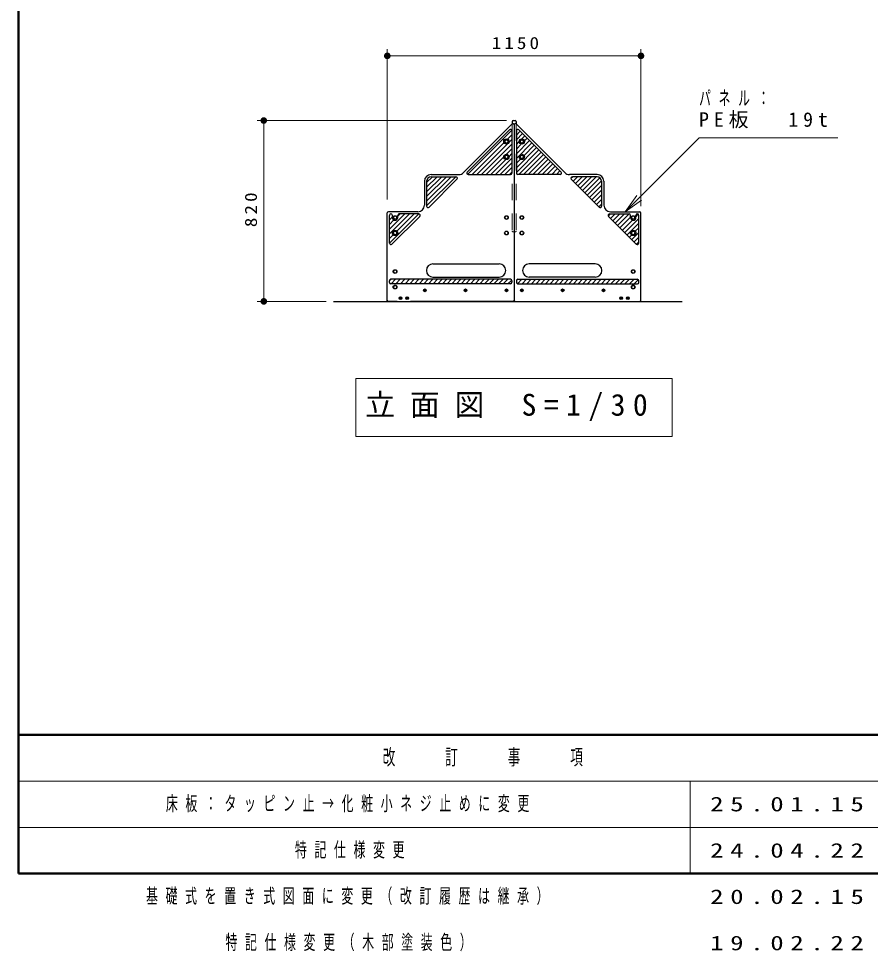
# Model space of a CAD drawing. Units: millimetres on the paper, with parts at other scales. Extents: x -385 to 0, y -12 to 267.
# Drawn here: x -385 to -256.3, y -11.7 to 129.2 of the extents above; entities that cross this region are included whole.
import ezdxf

# ---------------------------------------------------------------- set-up
doc = ezdxf.new("R2010")
doc.units = ezdxf.units.MM
doc.linetypes.add('USER1', pattern=[4.5, 2.5, -2])
doc.layers.add('1_30', color=2, linetype='Continuous', lineweight=25)
doc.layers.add('LY_3', color=7, linetype='Continuous', lineweight=13)
doc.layers.add('LY_4', color=7, linetype='Continuous')
doc.styles.add('ＭＳ ゴシック', font='')
doc.styles.get('ＭＳ ゴシック').set_extended_font_data('MS Gothic')

# ---------------------------------------------------------------- blocks, each defined once
blk = doc.blocks.new('filled_dot')
at = {"color": 0, "linetype": 'Continuous', "lineweight": -2, "const_width": 1.25}
blk.add_lwpolyline([(-0.625, 0, 1), (0.625, 0, 1)], format="xyb", close=True, dxfattribs=at)

msp = doc.modelspace()

# ---------------------------------------------------------------- linework, layer by layer
at = {"layer": '1_30', "color": 7, "lineweight": 13}
for p, q in [((-329.291, 101.889), (-329.291, 124.609)), ((-290.957, 100.889), (-290.957, 124.609)), ((-329.291, 123.609), (-290.957, 123.609)), ((-311.274, 113.836), (-348.957, 113.836)), ((-347.957, 86.503), (-347.957, 113.836)), ((-293.348, 100.056), (-291.58, 102.531)), ((-293.348, 100.056), (-291.226, 102.177)), ((-290.873, 101.823), (-293.348, 100.056)), ((-338.523, 86.503), (-348.957, 86.503)), ((-334.024, 74.869), (-334.024, 66.069)), ((-286.224, 74.869), (-334.024, 74.869)), ((-286.224, 66.069), (-286.224, 74.869)), ((-334.024, 66.069), (-286.224, 66.069))]:
    msp.add_line(p, q, dxfattribs=at)
at = {"layer": '1_30', "color": 1}
for p, q in [((-310.408, 113.324), (-317.77, 105.962)), ((-310.124, 113.206), (-310.124, 86.669)), ((-309.839, 113.324), (-302.478, 105.962)), ((-310.827, 112.434), (-317.222, 106.039)), ((-310.457, 112.281), (-310.457, 105.886)), ((-309.791, 112.281), (-309.791, 105.886)), ((-309.421, 112.434), (-303.026, 106.039)), ((-323.677, 104.669), (-323.677, 101.056)), ((-323.344, 104.669), (-323.344, 100.912)), ((-318.766, 104.966), (-322.974, 100.759)), ((-322.677, 105.669), (-318.477, 105.669)), ((-322.677, 105.336), (-318.919, 105.336)), ((-317.069, 105.669), (-310.674, 105.669)), ((-303.179, 105.669), (-309.574, 105.669)), ((-297.571, 105.669), (-301.771, 105.669)), ((-301.482, 104.966), (-297.274, 100.759)), ((-297.571, 105.336), (-301.328, 105.336)), ((-296.904, 104.669), (-296.904, 100.912)), ((-296.571, 104.669), (-296.571, 101.056)), ((-329.291, 86.669), (-329.291, 99.889)), ((-329.291, 86.669), (-329.291, 99.889)), ((-324.677, 100.056), (-329.124, 100.056)), ((-328.957, 95.298), (-328.957, 99.506)), ((-324.38, 99.352), (-328.587, 95.145)), ((-328.524, 99.169), (-328.524, 99.506)), ((-327.724, 99.169), (-327.724, 99.506)), ((-324.533, 99.722), (-327.507, 99.722)), ((-295.868, 99.352), (-291.661, 95.145)), ((-295.715, 99.722), (-292.741, 99.722)), ((-295.571, 100.056), (-291.124, 100.056)), ((-292.524, 99.169), (-292.524, 99.506)), ((-291.724, 99.169), (-291.724, 99.506)), ((-291.291, 95.298), (-291.291, 99.506)), ((-290.957, 86.669), (-290.957, 99.889)), ((-322.391, 92.169), (-312.391, 92.169)), ((-297.857, 92.169), (-307.857, 92.169)), ((-328.957, 89.336), (-328.957, 89.619)), ((-310.674, 89.169), (-328.791, 89.169)), ((-310.674, 89.836), (-328.741, 89.836)), ((-322.391, 90.169), (-312.391, 90.169)), ((-310.457, 89.619), (-310.457, 89.386)), ((-309.791, 89.619), (-309.791, 89.386)), ((-309.574, 89.836), (-291.507, 89.836)), ((-309.574, 89.169), (-291.457, 89.169)), ((-297.857, 90.169), (-307.857, 90.169)), ((-291.291, 89.336), (-291.291, 89.619)), ((-327.791, 86.503), (-329.124, 86.503)), ((-310.291, 86.503), (-325.791, 86.503)), ((-309.957, 86.503), (-294.457, 86.503)), ((-292.457, 86.503), (-291.124, 86.503))]:
    msp.add_line(p, q, dxfattribs=at)
at = {"layer": '1_30'}
for p, q in [((-310.441, 113.669), (-310.441, 113.292)), ((-310.274, 113.836), (-309.974, 113.836)), ((-309.807, 113.669), (-309.807, 113.292))]:
    msp.add_line(p, q, dxfattribs=at)
at = {"layer": '1_30', "linetype": 'USER1', "lineweight": 13}
for p, q in [((-310.441, 113.292), (-310.441, 97.169)), ((-309.807, 113.292), (-309.807, 97.169)), ((-310.274, 97.003), (-309.974, 97.003))]:
    msp.add_line(p, q, dxfattribs=at)
at = {"layer": '1_30', "lineweight": 13}
for p, q in [((-317.16, 105.69), (-310.478, 112.372)), ((-311.114, 111.028), (-310.457, 111.685)), ((-309.791, 111.645), (-309.211, 112.224)), ((-309.791, 110.938), (-308.858, 111.871)), ((-309.77, 112.372), (-309.666, 112.477)), ((-308.952, 111.069), (-308.504, 111.517)), ((-316.473, 105.669), (-311.65, 110.493)), ((-315.766, 105.669), (-311.134, 110.301)), ((-315.059, 105.669), (-310.457, 110.271)), ((-310.922, 110.513), (-310.457, 110.978)), ((-309.791, 108.817), (-307.797, 110.81)), ((-309.791, 110.231), (-309.357, 110.664)), ((-309.791, 108.109), (-307.443, 110.457)), ((-309.791, 109.524), (-309.037, 110.277)), ((-308.629, 108.564), (-307.09, 110.103)), ((-308.565, 110.749), (-308.151, 111.164)), ((-311.285, 108.736), (-310.457, 109.564)), ((-310.899, 108.416), (-310.457, 108.857)), ((-309.791, 106.695), (-306.736, 109.75)), ((-309.791, 105.988), (-306.383, 109.396)), ((-309.402, 105.669), (-306.029, 109.042)), ((-308.695, 105.669), (-305.676, 108.689)), ((-314.352, 105.669), (-311.691, 108.331)), ((-313.645, 105.669), (-311.37, 107.944)), ((-312.938, 105.669), (-310.457, 108.15)), ((-312.231, 105.669), (-310.457, 107.443)), ((-309.791, 107.402), (-309.185, 108.008)), ((-307.988, 105.669), (-305.322, 108.335)), ((-307.281, 105.669), (-304.969, 107.982)), ((-306.574, 105.669), (-304.615, 107.628)), ((-305.867, 105.669), (-304.261, 107.275)), ((-311.524, 105.669), (-310.457, 106.736)), ((-310.816, 105.669), (-310.457, 106.029)), ((-305.16, 105.669), (-303.908, 106.921)), ((-304.452, 105.669), (-303.554, 106.568)), ((-303.745, 105.669), (-303.201, 106.214)), ((-323.344, 100.921), (-318.928, 105.336)), ((-323.344, 101.628), (-319.635, 105.336)), ((-323.344, 102.335), (-320.342, 105.336)), ((-323.344, 103.042), (-321.049, 105.336)), ((-323.344, 103.749), (-321.756, 105.336)), ((-323.344, 104.456), (-322.463, 105.336)), ((-301.534, 105.052), (-301.25, 105.336)), ((-301.197, 104.682), (-300.543, 105.336)), ((-300.844, 104.328), (-299.836, 105.336)), ((-300.49, 103.975), (-299.129, 105.336)), ((-300.137, 103.621), (-298.422, 105.336)), ((-299.783, 103.268), (-297.715, 105.336)), ((-299.43, 102.914), (-297.154, 105.19)), ((-299.076, 102.561), (-296.907, 104.73)), ((-298.722, 102.207), (-296.904, 104.025)), ((-298.369, 101.854), (-296.904, 103.318)), ((-298.015, 101.5), (-296.904, 102.611)), ((-297.662, 101.146), (-296.904, 101.904)), ((-297.308, 100.793), (-296.904, 101.197)), ((-328.957, 95.307), (-324.542, 99.722)), ((-328.957, 96.721), (-325.956, 99.722)), ((-328.957, 97.428), (-326.663, 99.722)), ((-328.957, 98.842), (-328.524, 99.276)), ((-328.957, 98.135), (-328.288, 98.805)), ((-328.952, 99.555), (-328.79, 99.717)), ((-327.847, 97.124), (-325.249, 99.722)), ((-327.724, 99.369), (-327.37, 99.722)), ((-295.892, 99.381), (-295.55, 99.722)), ((-295.54, 99.025), (-294.843, 99.722)), ((-295.187, 98.672), (-294.136, 99.722)), ((-294.833, 98.318), (-293.429, 99.722)), ((-294.48, 97.964), (-292.723, 99.722)), ((-294.126, 97.611), (-292.524, 99.213)), ((-293.773, 97.257), (-292.243, 98.787)), ((-293.419, 96.904), (-291.291, 99.032)), ((-291.724, 99.306), (-291.363, 99.667)), ((-293.066, 96.55), (-291.291, 98.325)), ((-291.817, 97.092), (-291.291, 97.618)), ((-328.957, 96.014), (-328.412, 96.559)), ((-292.712, 96.197), (-292.38, 96.529)), ((-292.359, 95.843), (-291.291, 96.911)), ((-292.005, 95.49), (-291.291, 96.204)), ((-291.651, 95.136), (-291.291, 95.497)), ((-328.955, 89.652), (-328.774, 89.834)), ((-328.731, 89.169), (-328.064, 89.836)), ((-328.024, 89.169), (-327.357, 89.836)), ((-327.316, 89.169), (-326.65, 89.836)), ((-326.609, 89.169), (-325.943, 89.836)), ((-325.902, 89.169), (-325.236, 89.836)), ((-325.195, 89.169), (-324.528, 89.836)), ((-324.488, 89.169), (-323.821, 89.836)), ((-323.781, 89.169), (-323.114, 89.836)), ((-323.074, 89.169), (-322.407, 89.836)), ((-322.367, 89.169), (-321.7, 89.836)), ((-321.66, 89.169), (-320.993, 89.836)), ((-320.952, 89.169), (-320.286, 89.836)), ((-320.245, 89.169), (-319.579, 89.836)), ((-319.538, 89.169), (-318.872, 89.836)), ((-318.831, 89.169), (-318.164, 89.836)), ((-318.124, 89.169), (-317.457, 89.836)), ((-317.417, 89.169), (-316.75, 89.836)), ((-316.71, 89.169), (-316.043, 89.836)), ((-316.003, 89.169), (-315.336, 89.836)), ((-315.296, 89.169), (-314.629, 89.836)), ((-314.588, 89.169), (-313.922, 89.836)), ((-313.881, 89.169), (-313.215, 89.836)), ((-313.174, 89.169), (-312.508, 89.836)), ((-312.467, 89.169), (-311.8, 89.836)), ((-311.76, 89.169), (-311.093, 89.836)), ((-311.053, 89.169), (-310.489, 89.733)), ((-309.631, 89.177), (-308.972, 89.836)), ((-308.932, 89.169), (-308.265, 89.836)), ((-308.225, 89.169), (-307.558, 89.836)), ((-307.517, 89.169), (-306.851, 89.836)), ((-306.81, 89.169), (-306.144, 89.836)), ((-306.103, 89.169), (-305.437, 89.836)), ((-305.396, 89.169), (-304.729, 89.836)), ((-304.689, 89.169), (-304.022, 89.836)), ((-303.982, 89.169), (-303.315, 89.836)), ((-303.275, 89.169), (-302.608, 89.836)), ((-302.568, 89.169), (-301.901, 89.836)), ((-301.861, 89.169), (-301.194, 89.836)), ((-301.153, 89.169), (-300.487, 89.836)), ((-300.446, 89.169), (-299.78, 89.836)), ((-299.739, 89.169), (-299.073, 89.836)), ((-299.032, 89.169), (-298.365, 89.836)), ((-298.325, 89.169), (-297.658, 89.836)), ((-297.618, 89.169), (-296.951, 89.836)), ((-296.911, 89.169), (-296.244, 89.836)), ((-296.204, 89.169), (-295.537, 89.836)), ((-295.497, 89.169), (-294.83, 89.836)), ((-294.789, 89.169), (-294.123, 89.836)), ((-294.082, 89.169), (-293.416, 89.836)), ((-293.375, 89.169), (-292.709, 89.836)), ((-292.668, 89.169), (-292.002, 89.836)), ((-291.961, 89.169), (-291.356, 89.775))]:
    msp.add_line(p, q, dxfattribs=at)
at = {"layer": '1_30', "color": 4, "lineweight": 13}
for p, q in [((-323.662, 88.236), (-323.701, 88.169)), ((-323.701, 88.169), (-323.662, 88.103)), ((-323.585, 88.236), (-323.662, 88.236)), ((-323.662, 88.103), (-323.585, 88.103)), ((-323.547, 88.169), (-323.585, 88.236)), ((-323.585, 88.103), (-323.547, 88.169)), ((-317.496, 88.236), (-317.534, 88.169)), ((-317.534, 88.169), (-317.496, 88.103)), ((-317.419, 88.236), (-317.496, 88.236)), ((-317.496, 88.103), (-317.419, 88.103)), ((-317.38, 88.169), (-317.419, 88.236)), ((-317.419, 88.103), (-317.38, 88.169)), ((-311.329, 88.236), (-311.368, 88.169)), ((-311.368, 88.169), (-311.329, 88.103)), ((-311.252, 88.236), (-311.329, 88.236)), ((-311.329, 88.103), (-311.252, 88.103)), ((-311.214, 88.169), (-311.252, 88.236)), ((-311.252, 88.103), (-311.214, 88.169)), ((-309.034, 88.169), (-308.996, 88.236)), ((-308.996, 88.103), (-309.034, 88.169)), ((-308.996, 88.236), (-308.919, 88.236)), ((-308.919, 88.103), (-308.996, 88.103)), ((-308.919, 88.236), (-308.88, 88.169)), ((-308.88, 88.169), (-308.919, 88.103)), ((-302.868, 88.169), (-302.829, 88.236)), ((-302.829, 88.103), (-302.868, 88.169)), ((-302.829, 88.236), (-302.752, 88.236)), ((-302.752, 88.103), (-302.829, 88.103)), ((-302.752, 88.236), (-302.714, 88.169)), ((-302.714, 88.169), (-302.752, 88.103)), ((-296.701, 88.169), (-296.662, 88.236)), ((-296.662, 88.103), (-296.701, 88.169)), ((-296.662, 88.236), (-296.585, 88.236)), ((-296.585, 88.103), (-296.662, 88.103)), ((-296.585, 88.236), (-296.547, 88.169)), ((-296.547, 88.169), (-296.585, 88.103)), ((-327.368, 87.003), (-327.329, 87.069)), ((-327.329, 86.936), (-327.368, 87.003)), ((-327.329, 87.069), (-327.252, 87.069)), ((-327.252, 86.936), (-327.329, 86.936)), ((-327.252, 87.069), (-327.214, 87.003)), ((-327.214, 87.003), (-327.252, 86.936)), ((-326.368, 87.003), (-326.329, 87.069)), ((-326.329, 86.936), (-326.368, 87.003)), ((-326.329, 87.069), (-326.252, 87.069)), ((-326.252, 86.936), (-326.329, 86.936)), ((-326.252, 87.069), (-326.214, 87.003)), ((-326.214, 87.003), (-326.252, 86.936)), ((-294.034, 87.003), (-293.996, 87.069)), ((-293.996, 86.936), (-294.034, 87.003)), ((-293.996, 87.069), (-293.919, 87.069)), ((-293.919, 86.936), (-293.996, 86.936)), ((-293.919, 87.069), (-293.88, 87.003)), ((-293.88, 87.003), (-293.919, 86.936)), ((-293.034, 87.003), (-292.996, 87.069)), ((-292.996, 86.936), (-293.034, 87.003)), ((-292.996, 87.069), (-292.919, 87.069)), ((-292.919, 86.936), (-292.996, 86.936)), ((-292.919, 87.069), (-292.88, 87.003)), ((-292.88, 87.003), (-292.919, 86.936))]:
    msp.add_line(p, q, dxfattribs=at)
at = {"layer": '1_30', "color": 7}
for p, q in [((-337.412, 86.503), (-284.725, 86.503)), ((-327.791, 86.503), (-329.457, 86.503)), ((-310.291, 86.503), (-309.957, 86.503))]:
    msp.add_line(p, q, dxfattribs=at)
at = {"layer": '1_30', "color": 7, "lineweight": 13}
msp.add_lwpolyline([(-293.348, 100.056), (-282.182, 111.222), (-261.182, 111.222)], dxfattribs=at)
at = {"layer": '1_30', "color": 1}
for centre in [(-311.291, 110.669), (-308.957, 110.669), (-311.291, 108.336), (-308.957, 108.336), (-328.124, 96.836), (-292.124, 96.836)]:
    msp.add_circle(centre, 0.4, dxfattribs=at)
at = {"layer": '1_30', "color": 232}
for centre in [(-311.291, 110.669), (-308.957, 110.669), (-311.291, 108.336), (-308.957, 108.336), (-328.124, 99.169), (-311.291, 99.169), (-308.957, 99.169), (-292.124, 99.169), (-328.124, 96.836), (-311.291, 96.836), (-308.957, 96.836), (-292.124, 96.836), (-328.124, 91.003), (-292.124, 91.003), (-328.124, 88.669), (-292.124, 88.669)]:
    msp.add_circle(centre, 0.283, dxfattribs=at)
at = {"layer": '1_30', "color": 232, "lineweight": 13}
for centre in [(-311.291, 110.669), (-308.957, 110.669), (-311.291, 108.336), (-308.957, 108.336), (-328.124, 99.169), (-311.291, 99.169), (-308.957, 99.169), (-292.124, 99.169), (-328.124, 96.836), (-311.291, 96.836), (-308.957, 96.836), (-292.124, 96.836), (-328.124, 91.003), (-292.124, 91.003), (-328.124, 88.669), (-292.124, 88.669)]:
    msp.add_circle(centre, 0.217, dxfattribs=at)
at = {"layer": '1_30', "color": 7}
for centre in [(-323.624, 88.169), (-317.457, 88.169), (-311.291, 88.169), (-308.957, 88.169), (-302.791, 88.169), (-296.624, 88.169), (-327.291, 87.003), (-326.291, 87.003), (-293.957, 87.003), (-292.957, 87.003)]:
    msp.add_circle(centre, 0.208, dxfattribs=at)
at = {"layer": '1_30', "color": 3}
for centre in [(-323.624, 88.169), (-317.457, 88.169), (-311.291, 88.169), (-308.957, 88.169), (-302.791, 88.169), (-296.624, 88.169), (-327.291, 87.003), (-326.291, 87.003), (-293.957, 87.003), (-292.957, 87.003)]:
    msp.add_circle(centre, 0.175, dxfattribs=at)
at = {"layer": '1_30', "color": 4, "lineweight": 13}
for centre, radius in [((-323.624, 88.169), 0.136), ((-323.624, 88.169), 0.077), ((-317.457, 88.169), 0.136), ((-317.457, 88.169), 0.077), ((-311.291, 88.169), 0.136), ((-311.291, 88.169), 0.077), ((-308.957, 88.169), 0.136), ((-308.957, 88.169), 0.077), ((-302.791, 88.169), 0.136), ((-302.791, 88.169), 0.077), ((-296.624, 88.169), 0.136), ((-296.624, 88.169), 0.077), ((-327.291, 87.003), 0.136), ((-327.291, 87.003), 0.077), ((-326.291, 87.003), 0.136), ((-326.291, 87.003), 0.077), ((-293.957, 87.003), 0.136), ((-293.957, 87.003), 0.077), ((-292.957, 87.003), 0.136), ((-292.957, 87.003), 0.077)]:
    msp.add_circle(centre, radius, dxfattribs=at)
at = {"layer": '1_30'}
for centre in [(-323.624, 88.169), (-317.457, 88.169), (-311.291, 88.169), (-308.957, 88.169), (-302.791, 88.169), (-296.624, 88.169)]:
    msp.add_circle(centre, 0.133, dxfattribs=at)
for centre, start, end in [((-310.274, 113.669), 90, 180), ((-309.974, 113.669), 0, 90)]:
    msp.add_arc(centre, 0.167, start, end, dxfattribs=at)
at = {"layer": '1_30', "color": 1}
for centre, radius, start, end in [((-310.291, 113.206), 0.167, 0, 135), ((-309.957, 113.206), 0.167, 45, 180), ((-310.674, 112.281), 0.217, 0, 135), ((-309.574, 112.281), 0.217, 45, 180), ((-318.477, 106.669), 1, 270, 315), ((-317.069, 105.886), 0.217, 135, 270), ((-310.674, 105.886), 0.217, 270, 0), ((-309.574, 105.886), 0.217, 180, 270), ((-303.179, 105.886), 0.217, 270, 45), ((-301.771, 106.669), 1, 225, 270), ((-322.677, 104.669), 1, 90, 180), ((-322.677, 104.669), 0.667, 90, 180), ((-318.919, 105.119), 0.217, 315, 90), ((-301.328, 105.119), 0.217, 90, 225), ((-297.571, 104.669), 1, 0, 90), ((-297.571, 104.669), 0.667, 0, 90), ((-324.677, 101.056), 1, 270, 0), ((-323.127, 100.912), 0.217, 180, 315), ((-297.121, 100.912), 0.217, 225, 0), ((-295.571, 101.056), 1, 180, 270), ((-329.124, 99.889), 0.167, 90, 180), ((-328.741, 99.506), 0.217, 0, 180), ((-328.124, 99.169), 0.4, 180, 0), ((-327.507, 99.506), 0.217, 90, 180), ((-324.533, 99.506), 0.217, 315, 90), ((-295.715, 99.506), 0.217, 90, 225), ((-292.741, 99.506), 0.217, 0, 90), ((-292.124, 99.169), 0.4, 180, 0), ((-291.507, 99.506), 0.217, 0, 180), ((-291.124, 99.889), 0.167, 0, 90), ((-328.741, 95.298), 0.217, 180, 315), ((-291.507, 95.298), 0.217, 225, 0), ((-322.391, 91.169), 1, 90, 270), ((-312.391, 91.169), 1, 270, 90), ((-307.857, 91.169), 1, 90, 270), ((-297.857, 91.169), 1, 270, 90), ((-328.741, 89.619), 0.217, 90, 180), ((-328.791, 89.336), 0.167, 180, 270), ((-310.674, 89.619), 0.217, 0, 90), ((-310.674, 89.386), 0.217, 270, 0), ((-309.574, 89.619), 0.217, 90, 180), ((-309.574, 89.386), 0.217, 180, 270), ((-291.507, 89.619), 0.217, 0, 90), ((-291.457, 89.336), 0.167, 270, 0), ((-329.124, 86.669), 0.167, 180, 270), ((-310.291, 86.669), 0.167, 270, 0), ((-309.957, 86.669), 0.167, 180, 270), ((-291.124, 86.669), 0.167, 270, 0)]:
    msp.add_arc(centre, radius, start, end, dxfattribs=at)
at = {"layer": '1_30', "linetype": 'USER1', "lineweight": 13}
for centre, start, end in [((-310.274, 97.169), 180, 270), ((-309.974, 97.169), 270, 0)]:
    msp.add_arc(centre, 0.167, start, end, dxfattribs=at)
at = {"layer": 'LY_3', "lineweight": 50}
for p, q in [((-385, 267), (-385, 0)), ((-385, 21), (0, 21)), ((-385, 0), (0, 0))]:
    msp.add_line(p, q, dxfattribs=at)
at = {"layer": 'LY_3'}
for p, q in [((-385, 14), (-243.5, 14)), ((-283.5, 14), (-283.5, 0)), ((-385, 7), (-243.5, 7))]:
    msp.add_line(p, q, dxfattribs=at)

# ---------------------------------------------------------------- block references
at = {"layer": '1_30', "color": 7, "lineweight": 13, "xscale": 0.4, "yscale": 0.4}
msp.add_blockref('filled_dot', (-329.291, 123.609), dxfattribs=at)
for p, rotation in [((-290.957, 123.609), 180), ((-347.957, 113.836), 270), ((-347.957, 86.503), 90)]:
    msp.add_blockref('filled_dot', p, dxfattribs=dict(at, rotation=rotation))

# ---------------------------------------------------------------- texts
at = {"layer": '1_30', "color": 7, "style": 'ＭＳ ゴシック'}
for s, insert, char_height, attachment_point in [('\\T1.33;\\W1.15;1150', (-309.703, 124.609), 1.833, 8), ('\\T1.64;\\W0.6;パネル：', (-282.182, 117.172), 2.199, 4), ('\\T1.5;PE板\u300019t', (-282.182, 113.872), 2.199, 4), ('\\T1.5;立面図\\~S=1/30', (-332.624, 70.469), 3.299, 4)]:
    msp.add_mtext(s, dxfattribs=dict(at, insert=insert, char_height=char_height, attachment_point=attachment_point))
at = {"layer": '1_30', "color": 7, "insert": (-348.957, 100.585), "char_height": 1.833, "attachment_point": 8, "rotation": 90, "style": 'ＭＳ ゴシック'}
msp.add_mtext('\\T1.33;\\W1.15;820', dxfattribs=at)
at = {"layer": 'LY_3', "color": 4, "insert": (-314.25, 17.5), "char_height": 2.346, "attachment_point": 5, "style": 'ＭＳ ゴシック'}
msp.add_mtext('\\T1.64;\\W0.6;改\u3000\u3000訂\u3000\u3000事\u3000\u3000項', dxfattribs=at)
at = {"layer": 'LY_4', "char_height": 2.199, "attachment_point": 4, "style": 'ＭＳ ゴシック'}
for s, insert in [('\\T1.64;\\W0.6;床板：タッピン止→化粧小ネジ止めに変更', (-362.75, 10.5)), ('\\T1.5;\\W1.35;25.01.15', (-280.5, 10.5)), ('\\T1.64;\\W0.6;特記仕様変更', (-343.25, 3.5)), ('\\T1.5;\\W1.35;24.04.22', (-280.5, 3.5)), ('\\T1.64;\\W0.6;基礎式を置き式図面に変更（改訂履歴は継承）', (-365.75, -3.5)), ('\\T1.5;\\W1.35;20.02.15', (-280.5, -3.5)), ('\\T1.64;\\W0.6;特記仕様変更（木部塗装色）', (-353.75, -10.5)), ('\\T1.5;\\W1.35;19.02.22', (-280.5, -10.5))]:
    msp.add_mtext(s, dxfattribs=dict(at, insert=insert))

doc.saveas('drawing.dxf')
